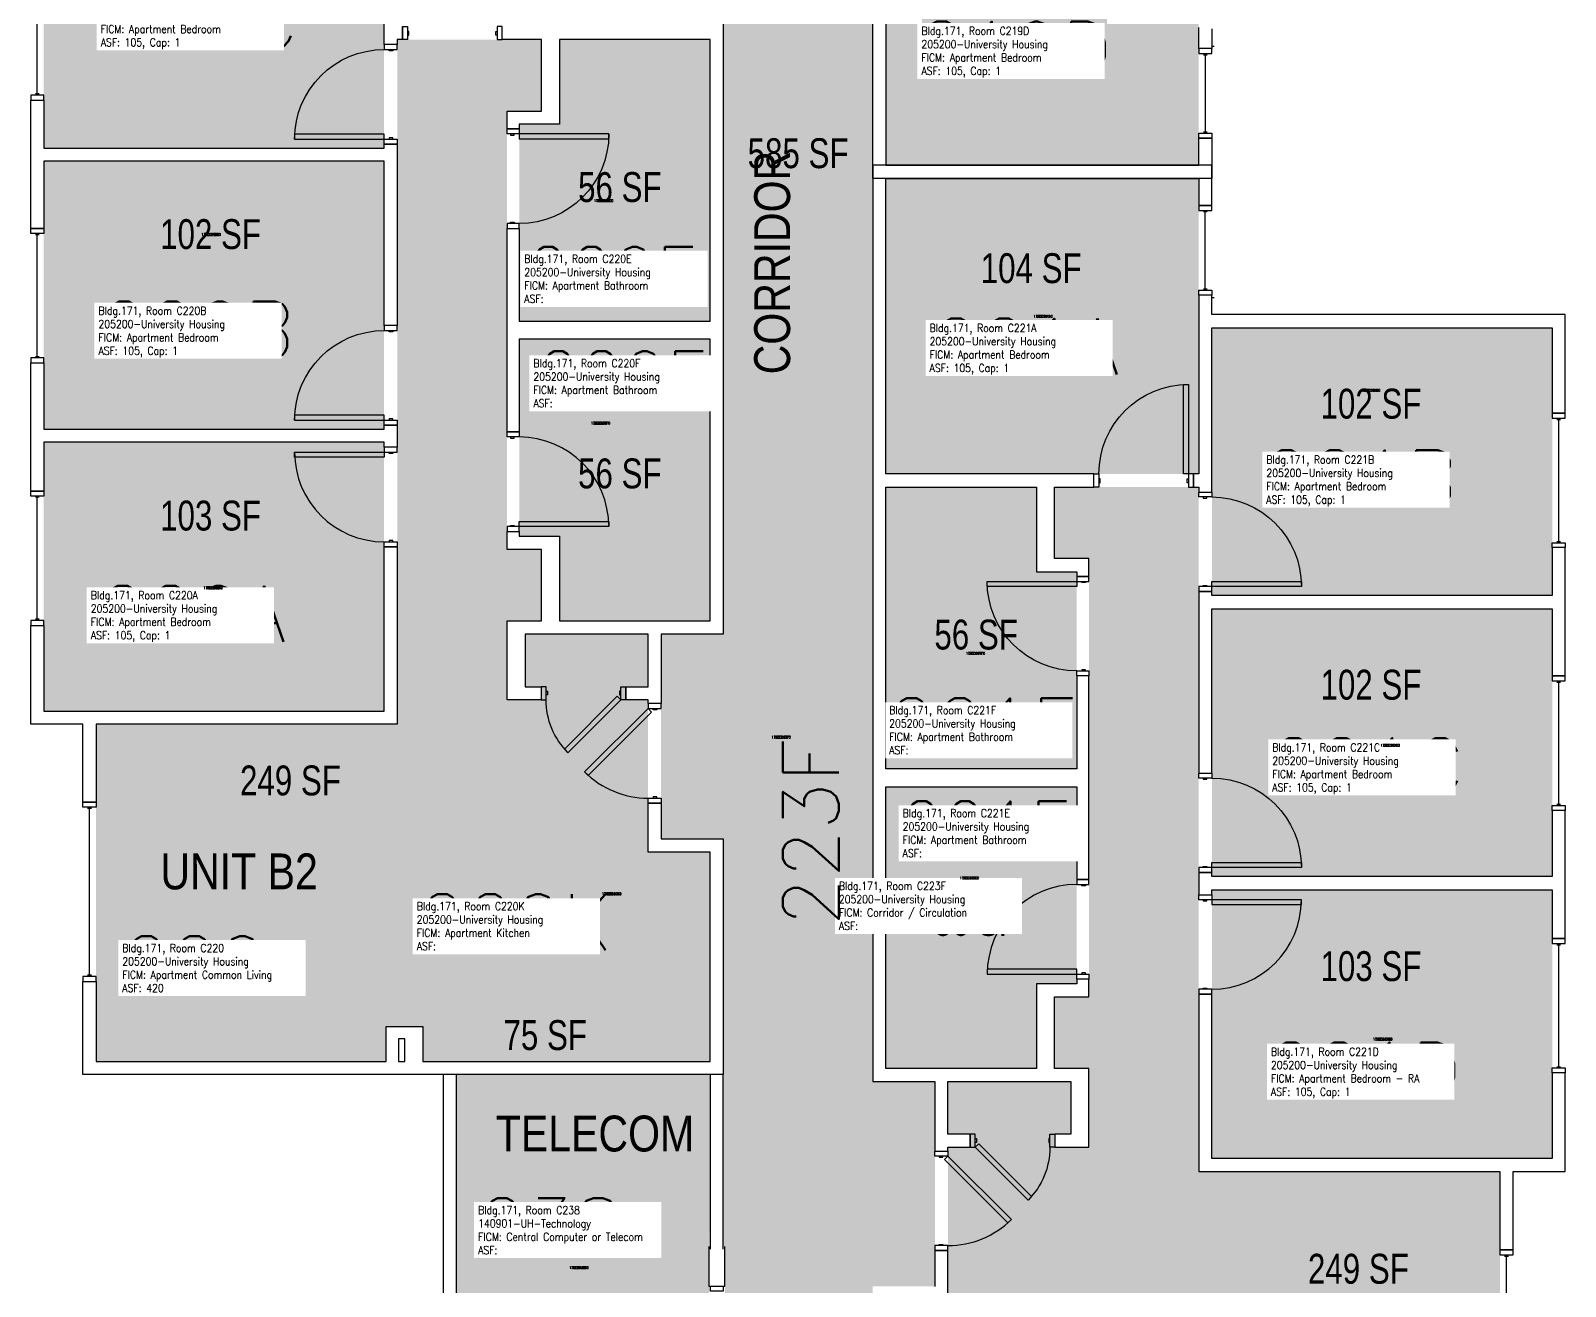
# Model space of a CAD drawing. Header units: inches. Extents: x 56 to 3925, y -1092 to 1472.
# Drawn here: x 3308 to 3925, y -60 to 444 of the extents above; entities that cross this region are included whole.
import ezdxf
from ezdxf.enums import TextEntityAlignment as Align

# ---------------------------------------------------------------- set-up
doc = ezdxf.new("R2010")
doc.units = ezdxf.units.IN
doc.header["$LTSCALE"] = 48
doc.header["$MEASUREMENT"] = 0
for name, color, linetype in [('A-DOOR', 2, 'Continuous'), ('A-GLAZ', 1, 'Continuous'), ('A-IDEN-RNUM', 7, 'Continuous'), ('A-IDEN-SNUM', 4, 'Continuous'), ('A-IDEN-VNUM', 4, 'Continuous'), ('A-MISC', 1, 'Continuous'), ('A-WALL', 5, 'Continuous'), ('AREA-TEXT', 3, 'Continuous'), ('Rooms-Category-Color', 7, 'Continuous'), ('Rooms-College-Color', 7, 'Continuous'), ('Rooms-Department-Color', 7, 'Continuous'), ('Rooms-Division-Color', 7, 'Continuous'), ('Rooms-Information', 7, 'Continuous')]:
    doc.layers.add(name, color=color, linetype=linetype)
doc.styles.add('AREA', font='arial.ttf', dxfattribs={"width": 0.75, "height": 12})
doc.styles.add('ROOMSNUMBER', font='txt.shx', dxfattribs={"height": 0.03})
doc.styles.add('ROOMVNUMBER', font='simplex.shx', dxfattribs={"width": 0.85})
doc.styles.get("Standard").update_dxf_attribs({"font": 'ARIALN.TTF'})

msp = doc.modelspace()

# ---------------------------------------------------------------- hatches: boundary and pattern name
h = msp.add_hatch()
h.set_pattern_fill('ANSI31', color=256, style=0)
h.set_pattern_definition([(225, (2935.29632, 629.11917), (-0.088388348, 0.088388348), [])])
h.paths.add_polyline_path([(3519.25, 297.65), (3519.25, 238.91), (3528.46, 238.91), (3528.46, 297.65)], flags=9)
h = msp.add_hatch()
h.set_pattern_fill('ANSI31', color=256, angle=-90, style=0)
h.set_pattern_definition([(315, (4297.48303, 449.36917), (0.088388348, 0.088388348), [])])
h.paths.add_polyline_path([(3713.53, 117.9), (3713.53, 59.16), (3704.32, 59.16), (3704.32, 117.9)], flags=9)
at = {"layer": 'Rooms-Category-Color', "true_color": 0xadadad}
msp.add_hatch(color=253, dxfattribs=at).paths.add_polyline_path([(3586.39, 1019.28), (3646.39, 1019.28), (3646.39, 835.24), (3671.39, 835.24), (3671.39, 752.92), (3646.39, 752.92), (3646.39, 22.1), (3671.39, 22.1), (3671.39, -60.22), (3646.39, -60.22), (3646.39, -248.61), (3586.39, -248.61), (3586.39, -215.61), (3587.01, -215.61), (3587.01, -44.24), (3586.39, -44.24), (3586.39, 119.53), (3561.39, 119.53), (3561.39, 201.85), (3586.39, 201.85), (3586.39, 932.67), (3561.39, 932.67), (3561.39, 1014.99), (3586.39, 1014.99)])
at = {"layer": 'Rooms-Category-Color', "true_color": 0x728ef3}
for points in [[(3651.64, 390.14), (3777.39, 390.14), (3777.39, 508.89), (3651.64, 508.89)], [(3450.14, 504.64), (3313.39, 504.64), (3313.39, 397.01), (3450.14, 397.01)], [(3451.01, 30.14), (3451.01, 114.28), (3556.14, 114.28), (3556.14, 175.41), (3547.19, 175.41), (3547.19, 180.66), (3556.14, 180.66), (3556.14, 201.85), (3506.76, 201.85), (3506.76, 180.66), (3513.19, 180.66), (3513.19, 175.41), (3499.51, 175.41), (3499.51, 207.1), (3513.39, 207.1), (3513.39, 235.85), (3499.51, 235.85), (3499.51, 411.89), (3513.39, 411.89), (3513.39, 440.64), (3455.39, 440.64), (3455.39, 165.64), (3334.39, 165.64), (3334.39, 30.14)], [(3581.14, 440.64), (3520.64, 440.64), (3520.64, 406.64), (3504.39, 406.64), (3504.39, 327.5), (3581.14, 327.5)], [(3450.14, 391.76), (3313.39, 391.76), (3313.39, 284.14), (3450.14, 284.14)], [(3651.64, 384.89), (3777.39, 384.89), (3777.39, 266.14), (3651.64, 266.14)], [(3782.64, 324.89), (3919.39, 324.89), (3919.39, 217.26), (3782.64, 217.26)], [(3581.14, 320.25), (3504.39, 320.25), (3504.39, 241.1), (3520.64, 241.1), (3520.64, 207.1), (3581.14, 207.1)], [(3313.39, 170.89), (3313.39, 278.89), (3450.14, 278.89), (3450.14, 170.89)], [(3651.64, 260.89), (3712.14, 260.89), (3712.14, 226.89), (3728.39, 226.89), (3728.39, 147.75), (3651.64, 147.75)], [(3781.76, -149.61), (3781.76, -65.47), (3676.64, -65.47), (3676.64, -4.34), (3685.59, -4.34), (3685.59, 0.91), (3676.64, 0.91), (3676.64, 22.1), (3726.01, 22.1), (3726.01, 0.91), (3719.59, 0.91), (3719.59, -4.34), (3733.26, -4.34), (3733.26, 27.35), (3719.39, 27.35), (3719.39, 56.1), (3733.26, 56.1), (3733.26, 232.14), (3719.39, 232.14), (3719.39, 260.89), (3777.39, 260.89), (3777.39, -14.11), (3898.39, -14.11), (3898.39, -149.61)], [(3782.64, 212.01), (3919.39, 212.01), (3919.39, 104.39), (3782.64, 104.39)], [(3651.64, 140.5), (3728.39, 140.5), (3728.39, 61.35), (3712.14, 61.35), (3712.14, 27.35), (3651.64, 27.35)], [(3581.14, 114.28), (3451.01, 114.28), (3451.01, 44.14), (3465.64, 44.14), (3465.64, 30.14), (3581.14, 30.14)], [(3919.39, -8.86), (3919.39, 99.14), (3782.64, 99.14), (3782.64, -8.86)]]:
    msp.add_hatch(color=171, dxfattribs=at).paths.add_polyline_path(points)
at = {"layer": 'Rooms-Category-Color', "true_color": 0xe3c5e1}
msp.add_hatch(color=254, dxfattribs=at).paths.add_polyline_path([(3580.51, -106.11), (3479.14, -106.11), (3479.14, 24.89), (3581.14, 24.89)])
at = {"layer": 'Rooms-College-Color', "true_color": 0xadadad}
for points in [[(3586.39, 1019.28), (3646.39, 1019.28), (3646.39, 835.24), (3671.39, 835.24), (3671.39, 752.92), (3646.39, 752.92), (3646.39, 22.1), (3671.39, 22.1), (3671.39, -60.22), (3646.39, -60.22), (3646.39, -248.61), (3586.39, -248.61), (3586.39, -215.61), (3587.01, -215.61), (3587.01, -44.24), (3586.39, -44.24), (3586.39, 119.53), (3561.39, 119.53), (3561.39, 201.85), (3586.39, 201.85), (3586.39, 932.67), (3561.39, 932.67), (3561.39, 1014.99), (3586.39, 1014.99)], [(3651.64, 390.14), (3777.39, 390.14), (3777.39, 508.89), (3651.64, 508.89)], [(3450.14, 504.64), (3313.39, 504.64), (3313.39, 397.01), (3450.14, 397.01)], [(3451.01, 30.14), (3451.01, 114.28), (3556.14, 114.28), (3556.14, 175.41), (3547.19, 175.41), (3547.19, 180.66), (3556.14, 180.66), (3556.14, 201.85), (3506.76, 201.85), (3506.76, 180.66), (3513.19, 180.66), (3513.19, 175.41), (3499.51, 175.41), (3499.51, 207.1), (3513.39, 207.1), (3513.39, 235.85), (3499.51, 235.85), (3499.51, 411.89), (3513.39, 411.89), (3513.39, 440.64), (3455.39, 440.64), (3455.39, 165.64), (3334.39, 165.64), (3334.39, 30.14)], [(3581.14, 440.64), (3520.64, 440.64), (3520.64, 406.64), (3504.39, 406.64), (3504.39, 327.5), (3581.14, 327.5)], [(3450.14, 391.76), (3313.39, 391.76), (3313.39, 284.14), (3450.14, 284.14)], [(3651.64, 384.89), (3777.39, 384.89), (3777.39, 266.14), (3651.64, 266.14)], [(3782.64, 324.89), (3919.39, 324.89), (3919.39, 217.26), (3782.64, 217.26)], [(3581.14, 320.25), (3504.39, 320.25), (3504.39, 241.1), (3520.64, 241.1), (3520.64, 207.1), (3581.14, 207.1)], [(3313.39, 170.89), (3313.39, 278.89), (3450.14, 278.89), (3450.14, 170.89)], [(3651.64, 260.89), (3712.14, 260.89), (3712.14, 226.89), (3728.39, 226.89), (3728.39, 147.75), (3651.64, 147.75)], [(3781.76, -149.61), (3781.76, -65.47), (3676.64, -65.47), (3676.64, -4.34), (3685.59, -4.34), (3685.59, 0.91), (3676.64, 0.91), (3676.64, 22.1), (3726.01, 22.1), (3726.01, 0.91), (3719.59, 0.91), (3719.59, -4.34), (3733.26, -4.34), (3733.26, 27.35), (3719.39, 27.35), (3719.39, 56.1), (3733.26, 56.1), (3733.26, 232.14), (3719.39, 232.14), (3719.39, 260.89), (3777.39, 260.89), (3777.39, -14.11), (3898.39, -14.11), (3898.39, -149.61)], [(3782.64, 212.01), (3919.39, 212.01), (3919.39, 104.39), (3782.64, 104.39)], [(3651.64, 140.5), (3728.39, 140.5), (3728.39, 61.35), (3712.14, 61.35), (3712.14, 27.35), (3651.64, 27.35)], [(3581.14, 114.28), (3451.01, 114.28), (3451.01, 44.14), (3465.64, 44.14), (3465.64, 30.14), (3581.14, 30.14)], [(3919.39, -8.86), (3919.39, 99.14), (3782.64, 99.14), (3782.64, -8.86)], [(3580.51, -106.11), (3479.14, -106.11), (3479.14, 24.89), (3581.14, 24.89)]]:
    msp.add_hatch(color=253, dxfattribs=at).paths.add_polyline_path(points)
at = {"layer": 'Rooms-Department-Color', "true_color": 0xacacac}
msp.add_hatch(color=253, dxfattribs=at).paths.add_polyline_path([(3586.39, 1019.28), (3646.39, 1019.28), (3646.39, 835.24), (3671.39, 835.24), (3671.39, 752.92), (3646.39, 752.92), (3646.39, 22.1), (3671.39, 22.1), (3671.39, -60.22), (3646.39, -60.22), (3646.39, -248.61), (3586.39, -248.61), (3586.39, -215.61), (3587.01, -215.61), (3587.01, -44.24), (3586.39, -44.24), (3586.39, 119.53), (3561.39, 119.53), (3561.39, 201.85), (3586.39, 201.85), (3586.39, 932.67), (3561.39, 932.67), (3561.39, 1014.99), (3586.39, 1014.99)])
at = {"layer": 'Rooms-Department-Color', "true_color": 0x604aed}
for points in [[(3651.64, 390.14), (3777.39, 390.14), (3777.39, 508.89), (3651.64, 508.89)], [(3450.14, 504.64), (3313.39, 504.64), (3313.39, 397.01), (3450.14, 397.01)], [(3451.01, 30.14), (3451.01, 114.28), (3556.14, 114.28), (3556.14, 175.41), (3547.19, 175.41), (3547.19, 180.66), (3556.14, 180.66), (3556.14, 201.85), (3506.76, 201.85), (3506.76, 180.66), (3513.19, 180.66), (3513.19, 175.41), (3499.51, 175.41), (3499.51, 207.1), (3513.39, 207.1), (3513.39, 235.85), (3499.51, 235.85), (3499.51, 411.89), (3513.39, 411.89), (3513.39, 440.64), (3455.39, 440.64), (3455.39, 165.64), (3334.39, 165.64), (3334.39, 30.14)], [(3581.14, 440.64), (3520.64, 440.64), (3520.64, 406.64), (3504.39, 406.64), (3504.39, 327.5), (3581.14, 327.5)], [(3450.14, 391.76), (3313.39, 391.76), (3313.39, 284.14), (3450.14, 284.14)], [(3651.64, 384.89), (3777.39, 384.89), (3777.39, 266.14), (3651.64, 266.14)], [(3782.64, 324.89), (3919.39, 324.89), (3919.39, 217.26), (3782.64, 217.26)], [(3581.14, 320.25), (3504.39, 320.25), (3504.39, 241.1), (3520.64, 241.1), (3520.64, 207.1), (3581.14, 207.1)], [(3313.39, 170.89), (3313.39, 278.89), (3450.14, 278.89), (3450.14, 170.89)], [(3651.64, 260.89), (3712.14, 260.89), (3712.14, 226.89), (3728.39, 226.89), (3728.39, 147.75), (3651.64, 147.75)], [(3781.76, -149.61), (3781.76, -65.47), (3676.64, -65.47), (3676.64, -4.34), (3685.59, -4.34), (3685.59, 0.91), (3676.64, 0.91), (3676.64, 22.1), (3726.01, 22.1), (3726.01, 0.91), (3719.59, 0.91), (3719.59, -4.34), (3733.26, -4.34), (3733.26, 27.35), (3719.39, 27.35), (3719.39, 56.1), (3733.26, 56.1), (3733.26, 232.14), (3719.39, 232.14), (3719.39, 260.89), (3777.39, 260.89), (3777.39, -14.11), (3898.39, -14.11), (3898.39, -149.61)], [(3782.64, 212.01), (3919.39, 212.01), (3919.39, 104.39), (3782.64, 104.39)], [(3651.64, 140.5), (3728.39, 140.5), (3728.39, 61.35), (3712.14, 61.35), (3712.14, 27.35), (3651.64, 27.35)], [(3581.14, 114.28), (3451.01, 114.28), (3451.01, 44.14), (3465.64, 44.14), (3465.64, 30.14), (3581.14, 30.14)], [(3919.39, -8.86), (3919.39, 99.14), (3782.64, 99.14), (3782.64, -8.86)], [(3580.51, -106.11), (3479.14, -106.11), (3479.14, 24.89), (3581.14, 24.89)]]:
    msp.add_hatch(color=173, dxfattribs=at).paths.add_polyline_path(points)
at = {"layer": 'Rooms-Division-Color', "true_color": 0xadadad}
msp.add_hatch(color=253, dxfattribs=at).paths.add_polyline_path([(3586.39, 1019.28), (3646.39, 1019.28), (3646.39, 835.24), (3671.39, 835.24), (3671.39, 752.92), (3646.39, 752.92), (3646.39, 22.1), (3671.39, 22.1), (3671.39, -60.22), (3646.39, -60.22), (3646.39, -248.61), (3586.39, -248.61), (3586.39, -215.61), (3587.01, -215.61), (3587.01, -44.24), (3586.39, -44.24), (3586.39, 119.53), (3561.39, 119.53), (3561.39, 201.85), (3586.39, 201.85), (3586.39, 932.67), (3561.39, 932.67), (3561.39, 1014.99), (3586.39, 1014.99)])
at = {"layer": 'Rooms-Division-Color', "true_color": 0x604aed}
for points in [[(3651.64, 390.14), (3777.39, 390.14), (3777.39, 508.89), (3651.64, 508.89)], [(3450.14, 504.64), (3313.39, 504.64), (3313.39, 397.01), (3450.14, 397.01)], [(3451.01, 30.14), (3451.01, 114.28), (3556.14, 114.28), (3556.14, 175.41), (3547.19, 175.41), (3547.19, 180.66), (3556.14, 180.66), (3556.14, 201.85), (3506.76, 201.85), (3506.76, 180.66), (3513.19, 180.66), (3513.19, 175.41), (3499.51, 175.41), (3499.51, 207.1), (3513.39, 207.1), (3513.39, 235.85), (3499.51, 235.85), (3499.51, 411.89), (3513.39, 411.89), (3513.39, 440.64), (3455.39, 440.64), (3455.39, 165.64), (3334.39, 165.64), (3334.39, 30.14)], [(3581.14, 440.64), (3520.64, 440.64), (3520.64, 406.64), (3504.39, 406.64), (3504.39, 327.5), (3581.14, 327.5)], [(3450.14, 391.76), (3313.39, 391.76), (3313.39, 284.14), (3450.14, 284.14)], [(3651.64, 384.89), (3777.39, 384.89), (3777.39, 266.14), (3651.64, 266.14)], [(3782.64, 324.89), (3919.39, 324.89), (3919.39, 217.26), (3782.64, 217.26)], [(3581.14, 320.25), (3504.39, 320.25), (3504.39, 241.1), (3520.64, 241.1), (3520.64, 207.1), (3581.14, 207.1)], [(3313.39, 170.89), (3313.39, 278.89), (3450.14, 278.89), (3450.14, 170.89)], [(3651.64, 260.89), (3712.14, 260.89), (3712.14, 226.89), (3728.39, 226.89), (3728.39, 147.75), (3651.64, 147.75)], [(3781.76, -149.61), (3781.76, -65.47), (3676.64, -65.47), (3676.64, -4.34), (3685.59, -4.34), (3685.59, 0.91), (3676.64, 0.91), (3676.64, 22.1), (3726.01, 22.1), (3726.01, 0.91), (3719.59, 0.91), (3719.59, -4.34), (3733.26, -4.34), (3733.26, 27.35), (3719.39, 27.35), (3719.39, 56.1), (3733.26, 56.1), (3733.26, 232.14), (3719.39, 232.14), (3719.39, 260.89), (3777.39, 260.89), (3777.39, -14.11), (3898.39, -14.11), (3898.39, -149.61)], [(3782.64, 212.01), (3919.39, 212.01), (3919.39, 104.39), (3782.64, 104.39)], [(3651.64, 140.5), (3728.39, 140.5), (3728.39, 61.35), (3712.14, 61.35), (3712.14, 27.35), (3651.64, 27.35)], [(3581.14, 114.28), (3451.01, 114.28), (3451.01, 44.14), (3465.64, 44.14), (3465.64, 30.14), (3581.14, 30.14)], [(3919.39, -8.86), (3919.39, 99.14), (3782.64, 99.14), (3782.64, -8.86)], [(3580.51, -106.11), (3479.14, -106.11), (3479.14, 24.89), (3581.14, 24.89)]]:
    msp.add_hatch(color=173, dxfattribs=at).paths.add_polyline_path(points)

# ---------------------------------------------------------------- linework, layer by layer
at = {"layer": 'A-DOOR'}
for points in [[(3459.51, 440.64), (3457.51, 440.64), (3457.51, 445.89), (3459.51, 445.89)], [(3459.51, 442.39), (3460.01, 442.39), (3460.01, 443.89), (3459.51, 443.89)], [(3495.51, 442.39), (3495.01, 442.39), (3495.01, 443.89), (3495.51, 443.89)], [(3495.51, 440.64), (3497.51, 440.64), (3497.51, 445.89), (3495.51, 445.89)], [(3455.39, 436.64), (3455.39, 438.64), (3450.14, 438.64), (3450.14, 436.64)], [(3453.64, 436.64), (3453.64, 436.14), (3452.14, 436.14), (3452.14, 436.64)], [(3450.14, 400.64), (3450.14, 402.64), (3414.14, 402.64), (3414.14, 400.64)], [(3453.64, 400.64), (3453.64, 401.14), (3452.14, 401.14), (3452.14, 400.64)], [(3499.51, 402.75), (3499.51, 404.75), (3504.39, 404.75), (3504.39, 402.75)], [(3500.89, 402.75), (3500.89, 402.25), (3502.39, 402.25), (3502.39, 402.75)], [(3504.39, 402.75), (3504.39, 400.75), (3540.39, 400.75), (3540.39, 402.75)], [(3455.39, 400.64), (3455.39, 398.64), (3450.14, 398.64), (3450.14, 400.64)], [(3499.51, 366.75), (3499.51, 364.75), (3504.39, 364.75), (3504.39, 366.75)], [(3500.89, 366.75), (3500.89, 367.25), (3502.39, 367.25), (3502.39, 366.75)], [(3455.39, 323.76), (3455.39, 325.76), (3450.14, 325.76), (3450.14, 323.76)], [(3453.64, 323.76), (3453.64, 323.26), (3452.14, 323.26), (3452.14, 323.76)], [(3773.27, 266.14), (3771.27, 266.14), (3771.27, 302.14), (3773.27, 302.14)], [(3450.14, 287.76), (3450.14, 289.76), (3414.14, 289.76), (3414.14, 287.76)], [(3455.39, 287.76), (3455.39, 285.76), (3450.14, 285.76), (3450.14, 287.76)], [(3453.64, 287.76), (3453.64, 288.26), (3452.14, 288.26), (3452.14, 287.76)], [(3499.51, 281), (3499.51, 283), (3504.39, 283), (3504.39, 281)], [(3500.89, 281), (3500.89, 280.5), (3502.39, 280.5), (3502.39, 281)], [(3450.14, 274.89), (3450.14, 272.89), (3414.14, 272.89), (3414.14, 274.89)], [(3455.39, 274.89), (3455.39, 276.89), (3450.14, 276.89), (3450.14, 274.89)], [(3453.64, 274.89), (3453.64, 274.39), (3452.14, 274.39), (3452.14, 274.89)], [(3737.27, 260.89), (3735.27, 260.89), (3735.27, 266.14), (3737.27, 266.14)], [(3773.27, 260.89), (3775.27, 260.89), (3775.27, 266.14), (3773.27, 266.14)], [(3737.27, 262.64), (3737.77, 262.64), (3737.77, 264.14), (3737.27, 264.14)], [(3773.27, 262.64), (3772.77, 262.64), (3772.77, 264.14), (3773.27, 264.14)], [(3777.39, 256.89), (3777.39, 258.89), (3782.64, 258.89), (3782.64, 256.89)], [(3779.14, 256.89), (3779.14, 256.39), (3780.64, 256.39), (3780.64, 256.89)], [(3504.39, 245), (3504.39, 247), (3540.39, 247), (3540.39, 245)], [(3499.51, 245), (3499.51, 243), (3504.39, 243), (3504.39, 245)], [(3500.89, 245), (3500.89, 245.5), (3502.39, 245.5), (3502.39, 245)], [(3455.39, 238.89), (3455.39, 236.89), (3450.14, 236.89), (3450.14, 238.89)], [(3453.64, 238.89), (3453.64, 239.39), (3452.14, 239.39), (3452.14, 238.89)], [(3728.39, 223), (3728.39, 221), (3692.39, 221), (3692.39, 223)], [(3733.26, 223), (3733.26, 225), (3728.39, 225), (3728.39, 223)], [(3731.89, 223), (3731.89, 222.5), (3730.39, 222.5), (3730.39, 223)], [(3782.64, 220.89), (3782.64, 222.89), (3818.64, 222.89), (3818.64, 220.89)], [(3777.39, 220.89), (3777.39, 218.89), (3782.64, 218.89), (3782.64, 220.89)], [(3779.14, 220.89), (3779.14, 221.39), (3780.64, 221.39), (3780.64, 220.89)], [(3733.26, 187), (3733.26, 185), (3728.39, 185), (3728.39, 187)], [(3731.89, 187), (3731.89, 187.5), (3730.39, 187.5), (3730.39, 187)], [(3515.19, 180.66), (3513.19, 180.66), (3513.19, 175.41), (3515.19, 175.41)], [(3515.19, 178.91), (3515.69, 178.91), (3515.69, 177.41), (3515.19, 177.41)], [(3545.19, 178.91), (3544.69, 178.91), (3544.69, 177.41), (3545.19, 177.41)], [(3545.19, 180.66), (3547.19, 180.66), (3547.19, 175.41), (3545.19, 175.41)], [(3545.19, 175.41), (3543.78, 176.82), (3522.56, 155.61), (3523.98, 154.19)], [(3561.39, 171.92), (3561.39, 173.92), (3556.14, 173.92), (3556.14, 171.92)], [(3556.14, 171.92), (3557.55, 170.5), (3532.1, 145.05), (3530.68, 146.46)], [(3559.64, 171.92), (3559.64, 171.42), (3558.14, 171.42), (3558.14, 171.92)], [(3777.39, 144.01), (3777.39, 146.01), (3782.64, 146.01), (3782.64, 144.01)], [(3779.14, 144.01), (3779.14, 143.51), (3780.64, 143.51), (3780.64, 144.01)], [(3561.39, 135.92), (3561.39, 133.92), (3556.14, 133.92), (3556.14, 135.92)], [(3559.64, 135.92), (3559.64, 136.42), (3558.14, 136.42), (3558.14, 135.92)], [(3777.39, 108.01), (3777.39, 106.01), (3782.64, 106.01), (3782.64, 108.01)], [(3779.14, 108.01), (3779.14, 108.51), (3780.64, 108.51), (3780.64, 108.01)], [(3782.64, 108.01), (3782.64, 110.01), (3818.64, 110.01), (3818.64, 108.01)], [(3733.26, 101.25), (3733.26, 103.25), (3728.39, 103.25), (3728.39, 101.25)], [(3731.89, 101.25), (3731.89, 100.75), (3730.39, 100.75), (3730.39, 101.25)], [(3777.39, 95.14), (3777.39, 97.14), (3782.64, 97.14), (3782.64, 95.14)], [(3779.14, 95.14), (3779.14, 94.64), (3780.64, 94.64), (3780.64, 95.14)], [(3782.64, 95.14), (3782.64, 93.14), (3818.64, 93.14), (3818.64, 95.14)], [(3728.39, 65.25), (3728.39, 67.25), (3692.39, 67.25), (3692.39, 65.25)], [(3733.26, 65.25), (3733.26, 63.25), (3728.39, 63.25), (3728.39, 65.25)], [(3731.89, 65.25), (3731.89, 65.75), (3730.39, 65.75), (3730.39, 65.25)], [(3777.39, 59.14), (3777.39, 57.14), (3782.64, 57.14), (3782.64, 59.14)], [(3779.14, 59.14), (3779.14, 59.64), (3780.64, 59.64), (3780.64, 59.14)], [(3687.59, 0.91), (3685.59, 0.91), (3685.59, -4.34), (3687.59, -4.34)], [(3717.59, 0.91), (3719.59, 0.91), (3719.59, -4.34), (3717.59, -4.34)], [(3671.39, -7.83), (3671.39, -5.83), (3676.64, -5.83), (3676.64, -7.83)], [(3687.59, -0.84), (3688.09, -0.84), (3688.09, -2.34), (3687.59, -2.34)], [(3687.59, -4.34), (3689, -2.93), (3710.22, -24.14), (3708.8, -25.56)], [(3717.59, -0.84), (3717.09, -0.84), (3717.09, -2.34), (3717.59, -2.34)], [(3673.14, -7.83), (3673.14, -8.33), (3674.64, -8.33), (3674.64, -7.83)], [(3676.64, -7.83), (3675.23, -9.25), (3700.68, -34.7), (3702.1, -33.29)], [(3671.39, -43.83), (3671.39, -45.83), (3676.64, -45.83), (3676.64, -43.83)], [(3673.14, -43.83), (3673.14, -43.33), (3674.64, -43.33), (3674.64, -43.83)], [(3581.26, -62.11), (3581.26, -60.11), (3586.26, -60.11), (3586.26, -62.11)]]:
    msp.add_lwpolyline(points, close=True, dxfattribs=at)
at = {"layer": 'A-DOOR', "extrusion": (0, 0, -1)}
for centre, radius, start, end in [((-3450.14, 400.64), 36, 0, 90), ((-3504.39, 402.75), 36, 180, 270), ((-3450.14, 287.76), 36, 0, 90), ((-3773.27, 266.14), 36, 0, 90), ((-3782.64, 220.89), 36, 90, 180), ((-3728.39, 223), 36, 270, 0), ((-3545.19, 175.41), 30, 315, 0), ((-3782.64, 108.01), 36, 90, 180), ((-3687.59, -4.34), 30, 180, 225)]:
    msp.add_arc(centre, radius, start, end, dxfattribs=at)
at = {"layer": 'A-DOOR'}
for centre, start, end in [((3504.39, 245), 0, 90), ((3450.14, 274.89), 180, 270), ((3556.14, 171.92), 225, 270), ((3728.39, 65.25), 90, 180), ((3782.64, 95.14), 270, 0), ((3676.64, -7.83), 270, 315)]:
    msp.add_arc(centre, 36, start, end, dxfattribs=at)
at = {"layer": 'A-GLAZ'}
for p, q in [((3310.76, 418.79), (3310.76, 467.79)), ((3782.64, 438.02), (3783.64, 438.02)), ((3779.26, 434.52), (3780.76, 434.52)), ((3780.01, 434.52), (3780.01, 403.52)), ((3311.51, 418.79), (3310.01, 418.79)), ((3779.26, 403.52), (3780.76, 403.52)), ((3779.26, 371.51), (3780.76, 371.51)), ((3780.01, 340.51), (3780.01, 371.51)), ((3311.51, 362.26), (3310.01, 362.26)), ((3310.76, 313.26), (3310.76, 362.26)), ((3779.26, 340.51), (3780.76, 340.51)), ((3782.64, 337.01), (3783.64, 337.01)), ((3311.51, 313.26), (3310.01, 313.26)), ((3921.26, 288.04), (3922.76, 288.04)), ((3922.01, 239.04), (3922.01, 288.04)), ((3311.51, 256.79), (3310.01, 256.79)), ((3310.76, 207.79), (3310.76, 256.79)), ((3921.26, 239.04), (3922.76, 239.04)), ((3311.51, 207.79), (3310.01, 207.79)), ((3921.26, 182.51), (3922.76, 182.51)), ((3922.01, 133.51), (3922.01, 182.51)), ((3332.51, 131.75), (3331.01, 131.75)), ((3331.76, 64.75), (3331.76, 131.75)), ((3921.26, 133.51), (3922.76, 133.51)), ((3921.26, 77.04), (3922.76, 77.04)), ((3922.01, 28.04), (3922.01, 77.04)), ((3332.51, 64.75), (3331.01, 64.75)), ((3921.26, 28.04), (3922.76, 28.04)), ((3900.26, -48), (3901.76, -48)), ((3901.01, -115), (3901.01, -48))]:
    msp.add_line(p, q, dxfattribs=at)
for points in [[(3782.64, 435.02), (3782.64, 437.02), (3777.39, 437.02), (3777.39, 435.02)], [(3308.14, 418.29), (3308.14, 416.29), (3313.39, 416.29), (3313.39, 418.29)], [(3782.64, 403.02), (3782.64, 401.02), (3777.39, 401.02), (3777.39, 403.02)], [(3782.64, 372.01), (3782.64, 374.01), (3777.39, 374.01), (3777.39, 372.01)], [(3308.14, 362.76), (3308.14, 364.76), (3313.39, 364.76), (3313.39, 362.76)], [(3782.64, 340.01), (3782.64, 338.01), (3777.39, 338.01), (3777.39, 340.01)], [(3308.14, 312.76), (3308.14, 310.76), (3313.39, 310.76), (3313.39, 312.76)], [(3924.64, 288.54), (3924.64, 290.54), (3919.39, 290.54), (3919.39, 288.54)], [(3308.14, 257.29), (3308.14, 259.29), (3313.39, 259.29), (3313.39, 257.29)], [(3924.64, 238.54), (3924.64, 236.54), (3919.39, 236.54), (3919.39, 238.54)], [(3308.14, 207.29), (3308.14, 205.29), (3313.39, 205.29), (3313.39, 207.29)], [(3924.64, 183.01), (3924.64, 185.01), (3919.39, 185.01), (3919.39, 183.01)], [(3329.14, 132.25), (3329.14, 134.25), (3334.39, 134.25), (3334.39, 132.25)], [(3924.64, 133.01), (3924.64, 131.01), (3919.39, 131.01), (3919.39, 133.01)], [(3924.64, 77.54), (3924.64, 79.54), (3919.39, 79.54), (3919.39, 77.54)], [(3329.14, 64.25), (3329.14, 62.25), (3334.39, 62.25), (3334.39, 64.25)], [(3924.64, 27.54), (3924.64, 25.54), (3919.39, 25.54), (3919.39, 27.54)], [(3903.64, -47.5), (3903.64, -45.5), (3898.39, -45.5), (3898.39, -47.5)]]:
    msp.add_lwpolyline(points, close=True, dxfattribs=at)
at = {"layer": 'A-WALL'}
for p, q in [((3586.39, 569.89), (3586.39, 441.26)), ((3646.39, 384.89), (3646.39, 513.51)), ((3651.64, 508.89), (3651.64, 390.14)), ((3450.14, 438.64), (3450.14, 504.64)), ((3457.51, 445.89), (3457.51, 440.64)), ((3497.51, 440.64), (3497.51, 445.89)), ((3777.39, 437.02), (3777.39, 445.51)), ((3782.64, 444.89), (3782.64, 437.02)), ((3455.39, 438.64), (3450.14, 438.64)), ((3455.39, 440.64), (3455.39, 438.64)), ((3457.51, 440.64), (3455.39, 440.64)), ((3500.14, 440.64), (3497.51, 440.64)), ((3513.39, 440.64), (3500.14, 440.64)), ((3513.39, 411.89), (3513.39, 440.64)), ((3581.14, 440.64), (3520.64, 440.64)), ((3520.64, 440.64), (3520.64, 406.64)), ((3581.14, 327.5), (3581.14, 440.64)), ((3586.39, 441.26), (3586.39, 201.85)), ((3782.64, 437.02), (3777.39, 437.02)), ((3308.14, 416.29), (3313.39, 416.29)), ((3308.14, 364.76), (3308.14, 416.29)), ((3313.39, 416.29), (3313.39, 397.01)), ((3499.51, 404.75), (3499.51, 411.89)), ((3499.51, 411.89), (3513.39, 411.89)), ((3504.39, 404.75), (3499.51, 404.75)), ((3504.39, 406.64), (3504.39, 404.75)), ((3520.64, 406.64), (3504.39, 406.64)), ((3777.39, 390.14), (3777.39, 401.02)), ((3777.39, 401.02), (3782.64, 401.02)), ((3782.64, 401.02), (3782.64, 384.89)), ((3313.39, 397.01), (3450.14, 397.01)), ((3450.14, 397.01), (3450.14, 398.64)), ((3450.14, 398.64), (3455.39, 398.64)), ((3455.39, 398.64), (3455.39, 325.76)), ((3450.14, 391.76), (3313.39, 391.76)), ((3313.39, 391.76), (3313.39, 364.76)), ((3450.14, 325.76), (3450.14, 391.76)), ((3782.64, 390.14), (3646.39, 390.14)), ((3646.39, 390.14), (3646.39, 261.51)), ((3651.64, 390.14), (3777.39, 390.14)), ((3782.64, 374.01), (3782.64, 390.14)), ((3782.64, 384.89), (3646.39, 384.89)), ((3651.64, 384.89), (3777.39, 384.89)), ((3651.64, 266.14), (3651.64, 384.89)), ((3777.39, 384.89), (3777.39, 374.01)), ((3777.39, 374.01), (3782.64, 374.01)), ((3313.39, 364.76), (3308.14, 364.76)), ((3499.51, 283), (3499.51, 364.75)), ((3499.51, 364.75), (3504.39, 364.75)), ((3504.39, 364.75), (3504.39, 327.5)), ((3782.64, 338.01), (3777.39, 338.01)), ((3777.39, 338.01), (3777.39, 329.51)), ((3782.64, 330.14), (3782.64, 338.01)), ((3504.39, 327.5), (3581.14, 327.5)), ((3777.39, 329.51), (3777.39, 266.14)), ((3924.64, 330.14), (3782.64, 330.14)), ((3924.64, 290.54), (3924.64, 330.14)), ((3455.39, 325.76), (3450.14, 325.76)), ((3782.64, 324.89), (3919.39, 324.89)), ((3782.64, 258.89), (3782.64, 324.89)), ((3919.39, 324.89), (3919.39, 290.54)), ((3504.39, 320.25), (3504.39, 283)), ((3581.14, 320.25), (3504.39, 320.25)), ((3581.14, 207.1), (3581.14, 320.25)), ((3308.14, 259.29), (3308.14, 310.76)), ((3308.14, 310.76), (3313.39, 310.76)), ((3313.39, 310.76), (3313.39, 284.14)), ((3919.39, 290.54), (3924.64, 290.54)), ((3313.39, 284.14), (3450.14, 284.14)), ((3450.14, 284.14), (3450.14, 285.76)), ((3450.14, 285.76), (3455.39, 285.76)), ((3455.39, 285.76), (3455.39, 276.89)), ((3313.39, 278.89), (3313.39, 259.29)), ((3450.14, 278.89), (3313.39, 278.89)), ((3450.14, 276.89), (3450.14, 278.89)), ((3504.39, 283), (3499.51, 283)), ((3455.39, 276.89), (3450.14, 276.89)), ((3732.64, 266.14), (3651.64, 266.14)), ((3735.27, 266.14), (3732.64, 266.14)), ((3735.27, 260.89), (3735.27, 266.14)), ((3777.39, 266.14), (3775.27, 266.14)), ((3775.27, 266.14), (3775.27, 260.89)), ((3313.39, 259.29), (3308.14, 259.29)), ((3646.39, 261.51), (3646.39, 22.1)), ((3651.64, 260.89), (3712.14, 260.89)), ((3651.64, 147.75), (3651.64, 260.89)), ((3712.14, 260.89), (3712.14, 226.89)), ((3719.39, 260.89), (3732.64, 260.89)), ((3719.39, 232.14), (3719.39, 260.89)), ((3732.64, 260.89), (3735.27, 260.89)), ((3775.27, 260.89), (3777.39, 260.89)), ((3777.39, 260.89), (3777.39, 258.89)), ((3777.39, 258.89), (3782.64, 258.89)), ((3499.51, 235.85), (3499.51, 243)), ((3499.51, 243), (3504.39, 243)), ((3504.39, 243), (3504.39, 241.1)), ((3504.39, 241.1), (3520.64, 241.1)), ((3520.64, 241.1), (3520.64, 207.1)), ((3450.14, 170.89), (3450.14, 236.89)), ((3450.14, 236.89), (3455.39, 236.89)), ((3455.39, 236.89), (3455.39, 165.64)), ((3513.39, 235.85), (3499.51, 235.85)), ((3513.39, 207.1), (3513.39, 235.85)), ((3924.64, 236.54), (3919.39, 236.54)), ((3919.39, 236.54), (3919.39, 217.26)), ((3924.64, 185.01), (3924.64, 236.54)), ((3733.26, 232.14), (3719.39, 232.14)), ((3733.26, 225), (3733.26, 232.14)), ((3712.14, 226.89), (3728.39, 226.89)), ((3728.39, 226.89), (3728.39, 225)), ((3728.39, 225), (3733.26, 225)), ((3782.64, 218.89), (3777.39, 218.89)), ((3777.39, 218.89), (3777.39, 146.01)), ((3782.64, 217.26), (3782.64, 218.89)), ((3919.39, 217.26), (3782.64, 217.26)), ((3782.64, 212.01), (3919.39, 212.01)), ((3782.64, 146.01), (3782.64, 212.01)), ((3919.39, 212.01), (3919.39, 185.01)), ((3308.14, 165.64), (3308.14, 205.29)), ((3308.14, 205.29), (3313.39, 205.29)), ((3313.39, 205.29), (3313.39, 170.89)), ((3499.51, 175.41), (3499.51, 207.1)), ((3499.51, 207.1), (3513.39, 207.1)), ((3520.64, 207.1), (3581.14, 207.1)), ((3506.76, 201.85), (3506.76, 180.66)), ((3556.14, 201.85), (3506.76, 201.85)), ((3556.14, 180.66), (3556.14, 201.85)), ((3561.39, 201.85), (3561.39, 173.92)), ((3586.39, 201.85), (3561.39, 201.85)), ((3733.26, 185), (3728.39, 185)), ((3728.39, 185), (3728.39, 147.75)), ((3733.26, 103.25), (3733.26, 185)), ((3919.39, 185.01), (3924.64, 185.01)), ((3506.76, 180.66), (3513.19, 180.66)), ((3513.19, 180.66), (3513.19, 175.41)), ((3547.19, 175.41), (3547.19, 180.66)), ((3547.19, 180.66), (3556.14, 180.66)), ((3513.19, 175.41), (3499.51, 175.41)), ((3556.14, 175.41), (3547.19, 175.41)), ((3556.14, 173.92), (3556.14, 175.41)), ((3561.39, 173.92), (3556.14, 173.92)), ((3313.39, 170.89), (3450.14, 170.89)), ((3329.14, 165.64), (3308.14, 165.64)), ((3329.14, 134.25), (3329.14, 165.64)), ((3455.39, 165.64), (3334.39, 165.64)), ((3334.39, 165.64), (3334.39, 134.25)), ((3728.39, 147.75), (3651.64, 147.75)), ((3777.39, 146.01), (3782.64, 146.01)), ((3651.64, 140.5), (3728.39, 140.5)), ((3651.64, 27.35), (3651.64, 140.5)), ((3728.39, 140.5), (3728.39, 103.25)), ((3334.39, 134.25), (3329.14, 134.25)), ((3556.14, 114.28), (3556.14, 133.92)), ((3556.14, 133.92), (3561.39, 133.92)), ((3561.39, 133.92), (3561.39, 119.53)), ((3924.64, 131.01), (3919.39, 131.01)), ((3919.39, 131.01), (3919.39, 104.39)), ((3924.64, 79.54), (3924.64, 131.01)), ((3561.39, 119.53), (3586.39, 119.53)), ((3586.39, 119.53), (3586.39, 24.89)), ((3581.14, 114.28), (3556.14, 114.28)), ((3581.14, 30.14), (3581.14, 114.28)), ((3782.64, 106.01), (3777.39, 106.01)), ((3777.39, 106.01), (3777.39, 97.14)), ((3782.64, 104.39), (3782.64, 106.01)), ((3728.39, 103.25), (3733.26, 103.25)), ((3919.39, 104.39), (3782.64, 104.39)), ((3782.64, 99.14), (3919.39, 99.14)), ((3782.64, 97.14), (3782.64, 99.14)), ((3919.39, 99.14), (3919.39, 79.54)), ((3777.39, 97.14), (3782.64, 97.14)), ((3919.39, 79.54), (3924.64, 79.54)), ((3329.14, 24.89), (3329.14, 62.25)), ((3329.14, 62.25), (3334.39, 62.25)), ((3334.39, 62.25), (3334.39, 30.14)), ((3733.26, 63.25), (3728.39, 63.25)), ((3728.39, 63.25), (3728.39, 61.35)), ((3733.26, 56.1), (3733.26, 63.25)), ((3728.39, 61.35), (3712.14, 61.35)), ((3712.14, 61.35), (3712.14, 27.35)), ((3719.39, 56.1), (3733.26, 56.1)), ((3719.39, 27.35), (3719.39, 56.1)), ((3782.64, 57.14), (3777.39, 57.14)), ((3777.39, 57.14), (3777.39, -14.11)), ((3782.64, -8.86), (3782.64, 57.14)), ((3451.01, 44.14), (3465.64, 44.14)), ((3451.01, 30.14), (3451.01, 44.14)), ((3465.64, 44.14), (3465.64, 30.14)), ((3458.39, 39.26), (3455.89, 39.26)), ((3455.89, 39.26), (3455.89, 30.14)), ((3458.39, 30.14), (3458.39, 39.26)), ((3586.39, 24.89), (3329.14, 24.89)), ((3334.39, 30.14), (3451.01, 30.14)), ((3455.89, 30.14), (3458.39, 30.14)), ((3465.64, 30.14), (3581.14, 30.14)), ((3479.14, 24.89), (3473.89, 24.89)), ((3473.89, 24.89), (3473.89, -106.11)), ((3479.14, -106.11), (3479.14, 24.89)), ((3586.39, 24.89), (3581.14, 24.89)), ((3581.14, 24.89), (3581.14, -45.24)), ((3586.39, -45.24), (3586.39, 24.89)), ((3712.14, 27.35), (3651.64, 27.35)), ((3733.26, 27.35), (3719.39, 27.35)), ((3733.26, -4.34), (3733.26, 27.35)), ((3924.64, 25.54), (3919.39, 25.54)), ((3919.39, 25.54), (3919.39, -8.86)), ((3924.64, -14.11), (3924.64, 25.54)), ((3646.39, 22.1), (3671.39, 22.1)), ((3671.39, 22.1), (3671.39, -5.83)), ((3676.64, 0.91), (3676.64, 22.1)), ((3676.64, 22.1), (3726.01, 22.1)), ((3726.01, 22.1), (3726.01, 0.91)), ((3685.59, 0.91), (3676.64, 0.91)), ((3685.59, -4.34), (3685.59, 0.91)), ((3726.01, 0.91), (3719.59, 0.91)), ((3719.59, 0.91), (3719.59, -4.34)), ((3671.39, -5.83), (3676.64, -5.83)), ((3676.64, -4.34), (3685.59, -4.34)), ((3676.64, -5.83), (3676.64, -4.34)), ((3719.59, -4.34), (3733.26, -4.34)), ((3919.39, -8.86), (3782.64, -8.86)), ((3777.39, -14.11), (3898.39, -14.11)), ((3898.39, -14.11), (3898.39, -45.5)), ((3903.64, -14.11), (3924.64, -14.11)), ((3903.64, -45.5), (3903.64, -14.11)), ((3580.51, -44.24), (3580.51, -60.11)), ((3587.01, -60.11), (3587.01, -44.24)), ((3676.64, -45.83), (3671.39, -45.83)), ((3671.39, -45.83), (3671.39, -60.22)), ((3676.64, -65.47), (3676.64, -45.83)), ((3898.39, -45.5), (3903.64, -45.5)), ((3580.51, -60.11), (3587.01, -60.11))]:
    msp.add_line(p, q, dxfattribs=at)

# ---------------------------------------------------------------- texts
at = {"layer": 'A-IDEN-RNUM', "style": 'ROOMSNUMBER', "width": 0.85}
for s, p in [('0220-E0', (3538.28, 375.44)), ('0220-B0', (3380.63, 361.84)), ('0221-A0', (3714.84, 328.96)), ('0221-B0', (3846.4, 299.21)), ('0220-F0', (3537.08, 286.04)), ('0220-A0', (3381.4, 219.89)), ('0221-F0', (3687.69, 193.57)), ('0223-F0', (3609.6, 159.93)), ('0221-C0', (3854.29, 156.64)), ('0221-E0', (3685.27, 103.38)), ('0220-K0', (3541.53, 96.99)), ('0220-00', (3380.22, 65.5)), ('0221-D0', (3851.26, 38.61)), ('0238-00', (3528.4, -53.21))]:
    msp.add_text(s, height=1, dxfattribs=at).set_placement(p, align=Align.CENTER)
at = {"layer": 'A-IDEN-SNUM', "style": 'ROOMSNUMBER', "width": 0.85}
for s, p in [('1710C220E0', (3538.28, 375.44)), ('1710C220B0', (3380.63, 361.84)), ('1710C221A0', (3714.84, 328.96)), ('1710C221B0', (3846.4, 299.21)), ('1710C220F0', (3537.08, 286.04)), ('1710C220A0', (3381.4, 219.89)), ('1710C221F0', (3687.69, 193.57)), ('1710C223F0', (3609.6, 159.93)), ('1710C221C0', (3854.29, 156.64)), ('1710C221E0', (3685.27, 103.38)), ('1710C220K0', (3541.53, 96.99)), ('1710C22000', (3380.22, 65.5)), ('1710C221D0', (3851.26, 38.61)), ('1710C23800', (3528.4, -53.21))]:
    msp.add_text(s, height=1, dxfattribs=at).set_placement(p, align=Align.CENTER)
at = {"layer": 'A-IDEN-VNUM', "style": 'ROOMVNUMBER'}
for s, p in [('220C', (3376.47, 448.08)), ('219D', (3703.48, 436.63)), ('220B', (3375.02, 324.22)), ('221A', (3707.83, 317.28)), ('221B', (3842.04, 264.39)), ('220A', (3373.01, 209.93)), ('221F', (3689.99, 164.83)), ('221C', (3844.97, 148.81)), ('220K', (3502.88, 86.09)), ('220', (3373.88, 69.29)), ('221D', (3843.89, 26.57)), ('238', (3516.83, -36))]:
    msp.add_text(s, height=22.5, dxfattribs=at).set_placement(p, align=Align.MIDDLE_CENTER)
at = {"layer": 'A-IDEN-VNUM', "style": 'ROOMVNUMBER', "width": 0.9}
for s, p in [('220E', (3541.64, 346.13)), ('220F', (3545.29, 304.17)), ('221E', (3691.72, 123.45))]:
    msp.add_text(s, height=22.5, dxfattribs=at).set_placement(p, align=Align.MIDDLE_CENTER)
at = {"layer": 'A-IDEN-VNUM', "style": 'ROOMVNUMBER'}
msp.add_text('223F', height=22.5, rotation=90, dxfattribs=at).set_placement((3621.55, 122.09), align=Align.MIDDLE_CENTER)
at = {"layer": 'A-MISC'}
msp.add_text('CORRIDOR', height=14.4, rotation=90, dxfattribs=at).set_placement((3613.2, 351.06), align=Align.CENTER)
for s, p in [('UNIT B2', (3391.88, 99.29)), ('TELECOM', (3534.83, -6))]:
    msp.add_text(s, height=14.4, dxfattribs=at).set_placement(p, align=Align.CENTER)
at = {"layer": 'AREA-TEXT', "style": 'AREA', "width": 0.75}
for s, p in [('585 SF', (3616.43, 394.99)), ('56 SF', (3544.82, 381.38)), ('102 SF', (3380.4, 362.49)), ('104 SF', (3710.07, 348.81)), ('102 SF', (3846.57, 294.38)), ('56 SF', (3544.82, 266.36)), ('103 SF', (3380.4, 249.43)), ('56 SF', (3687.96, 201.63)), ('102 SF', (3846.57, 181.5)), ('249 SF', (3412.5, 143.03)), ('56 SF', (3687.96, 86.61)), ('103 SF', (3846.57, 68.44)), ('75 SF', (3514.85, 40.74)), ('249 SF', (3841.51, -53.12))]:
    msp.add_text(s, height=12, dxfattribs=at).set_placement(p, align=Align.MIDDLE_CENTER)

# ---------------------------------------------------------------- next in the draw order: texts
at = {"layer": 'Rooms-Information', "width": 72, "attachment_point": 7, "style": 'ROOMVNUMBER', "bg_fill": 3, "box_fill_scale": 1.5, "bg_fill_color": 256, "bg_fill_true_color": 13158600, "bg_fill_transparency": 0}
for s, insert, char_height in [('Bldg.171, Room C220C^M^J205200-University Housing^M^JFICM: Apartment Bedroom^M^JASF: 105, Cap: 1', (3336.29, 436.83), 3.2143), ('Bldg.171, Room C219D^M^J205200-University Housing^M^JFICM: Apartment Bedroom^M^JASF: 105, Cap: 1', (3665.98, 425.38), 3.2143), ('Bldg.171, Room C220E^M^J205200-University Housing^M^JFICM: Apartment Bathroom^M^JASF: ', (3506.45, 334.88), 3.2143), ('Bldg.171, Room C220B^M^J205200-University Housing^M^JFICM: Apartment Bedroom^M^JASF: 105, Cap: 1', (3335.38, 312.97), 3.2143), ('Bldg.171, Room C221A^M^J205200-University Housing^M^JFICM: Apartment Bedroom^M^JASF: 105, Cap: 1', (3669.26, 306.03), 3.2143), ('Bldg.171, Room C220F^M^J205200-University Housing^M^JFICM: Apartment Bathroom^M^JASF: ', (3510.09, 292.92), 3.2143), ('Bldg.171, Room C221B^M^J205200-University Housing^M^JFICM: Apartment Bedroom^M^JASF: 105, Cap: 1', (3804.54, 253.14), 3.2143), ('Bldg.171, Room C220A^M^J205200-University Housing^M^JFICM: Apartment Bedroom^M^JASF: 105, Cap: 1', (3332.3, 198.68), 3.2143), ('Bldg.171, Room C221F^M^J205200-University Housing^M^JFICM: Apartment Bathroom^M^JASF: ', (3653.03, 153.58), 3.2143), ('Bldg.171, Room C221C^M^J205200-University Housing^M^JFICM: Apartment Bedroom^M^JASF: 105, Cap: 1', (3806.93, 137.56), 3.2143), ('Bldg.171, Room C221E^M^J205200-University Housing^M^JFICM: Apartment Bathroom^M^JASF: ', (3658.45, 112.2), 3.2143), ('Bldg.171, Room C223F^M^J205200-University Housing^M^JFICM: Corridor / Circulation^M^JASF: ', (3632.8, 82.99), 3.2143), ('Bldg.171, Room C220K^M^J205200-University Housing^M^JFICM: Apartment Kitchen^M^JASF: ', (3463.24, 74.84), 3.2143), ('Bldg.171, Room C220^M^J205200-University Housing^M^JFICM: Apartment Common Living^M^JASF: 420', (3344.95, 58.04), 3.2143), ('Bldg.171, Room C221D^M^J205200-University Housing^M^JFICM: Apartment Bedroom - RA^M^JASF: 105, Cap: 1', (3806.39, 15.32), 3.21429), ('Bldg.171, Room C238^M^J140901-UH-Technology^M^JFICM: Central Computer or Telecom^M^JASF: ', (3487.9, -47.25), 3.2143)]:
    msp.add_mtext(s, dxfattribs=dict(at, insert=insert, char_height=char_height))

doc.saveas('drawing.dxf')
